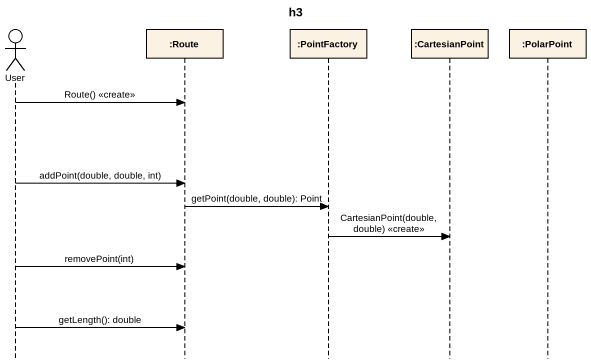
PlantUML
@startuml
title h3
hide footbox
actor User
participant ":Route" as Route
participant ":PointFactory" as PointFactory
participant ":CartesianPoint" as CartesianPoint
participant ":PolarPoint" as PolarPoint

User -> Route : Route() <<create>>
User -> Route : addPoint(double, double, int)
Route -> PointFactory : getPoint(double, double): Point
PointFactory -> CartesianPoint : CartesianPoint(double, double) <<create>>
User -> Route : removePoint(int)
User -> Route : getLength(): double
@enduml
